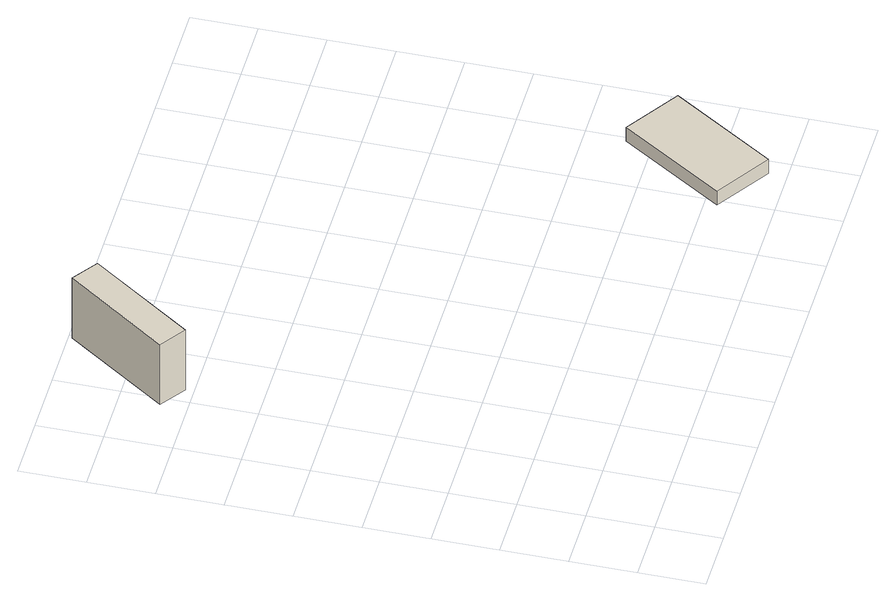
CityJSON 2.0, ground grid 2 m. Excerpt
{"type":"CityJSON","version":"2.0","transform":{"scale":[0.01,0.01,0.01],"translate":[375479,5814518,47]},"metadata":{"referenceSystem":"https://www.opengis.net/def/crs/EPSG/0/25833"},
"CityObjects":{
"building1":{"type":"Building","attributes":{"Gemeindeschluessel":"11000005","BezugspunktDach":"2200","function":"31001_1000","measuredHeight":2.23,"storeysAboveGround":1},"address":[{"country":"Germany","locality":"Berlin","thoroughfareNumber":"199 (33)","thoroughfareName":"Kladower Damm"}],"geometry":[{"type":"Solid","lod":"1","boundaries":[[[[0,1,2,3]],[[4,5,6,7]],[[4,7,3,2]],[[5,4,2,1]],[[6,5,1,0]],[[7,6,0,3]]]]}]},
"building2":{"type":"Building","attributes":{"Gemeindeschluessel":"11000005","BezugspunktDach":"2200","function":"51009_1610","measuredHeight":0.507,"storeysAboveGround":0},"address":[{"country":"Germany","locality":"Berlin"}],"geometry":[{"type":"Solid","lod":"1","boundaries":[[[[8,9,10,11]],[[12,13,14,15]],[[12,15,11,10]],[[13,12,10,9]],[[14,13,9,8]],[[15,14,8,11]]]]}]}
},
"vertices":[
[130,1396,380],[348,1706,380],[269,1761,380],[52,1451,380],[269,1761,156],[348,1706,156],[130,1396,156],[52,1451,156],
[1550,56,97],[1754,371,97],[1586,480,97],[1382,165,97],[1586,480,46],[1754,371,46],[1550,56,46],[1382,165,46]
]}
